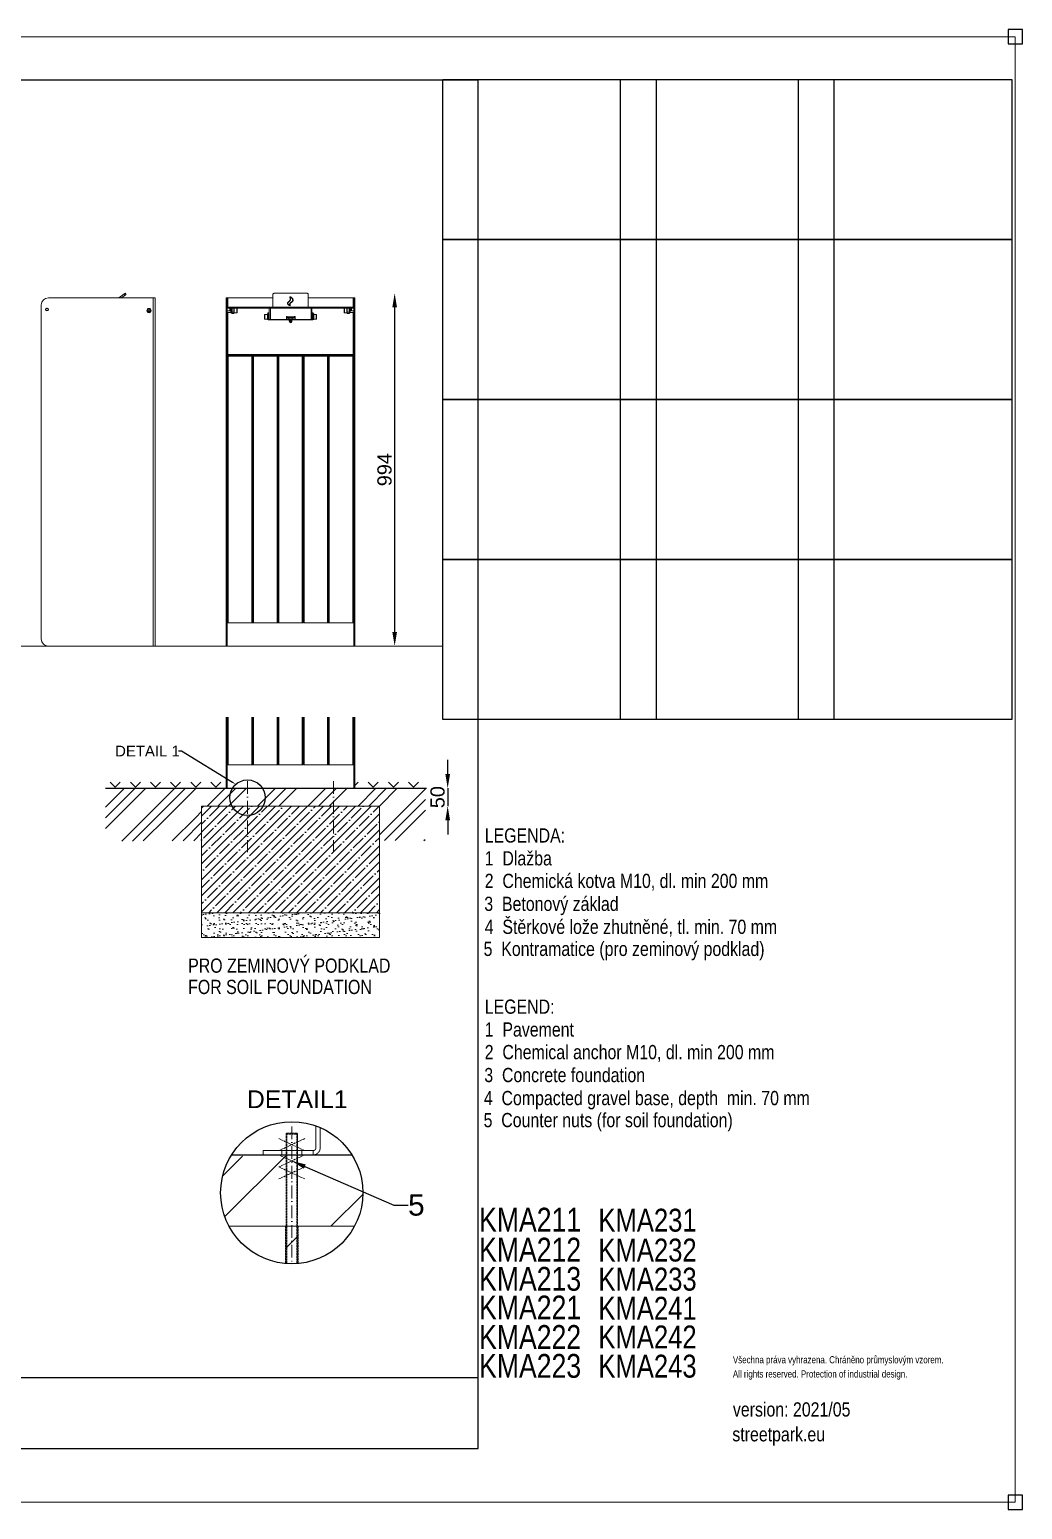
# Model space of a CAD drawing. Header units: millimetres. Extents: x -1511 to 5721, y -19897 to 4144.
# Drawn here: x 2929 to 5721, y -20 to 4144 of the extents above; entities that cross this region are included whole.
import ezdxf
from ezdxf import colors
from ezdxf.entities.mleader import LeaderData, LeaderLine
from ezdxf.math import Vec2, Vec3

# ---------------------------------------------------------------- set-up
doc = ezdxf.new("R2010")
doc.units = ezdxf.units.MM
for name, pattern in [('ACAD_ISO02W100', [15, 12, -3]), ('ACAD_ISO10W100', [18.5, 12, -3, 0.5, -3]), ('HIDDEN', [1.905, 1.27, -0.635]), ('INCONTINUOUS', [200000.001, 200000, -0.001])]:
    doc.linetypes.add(name, pattern=pattern)
for name, color, linetype in [('KOTY', 3, 'INCONTINUOUS'), ('OBRYSOVA', 7, 'Continuous'), ('OSY', 1, 'ACAD_ISO10W100'), ('POSTAVY ATD', 8, 'Continuous'), ('SRAFY', 30, 'Continuous')]:
    doc.layers.add(name, color=color, linetype=linetype)
doc.layers.add('Nekreslit', color=6, linetype='Continuous', plot=False)
doc.styles.add('SEACAD_Arial', font='arial.ttf', dxfattribs={"width": 0.8})
doc.styles.get("Standard").update_dxf_attribs({"font": 'arial.ttf'})
doc.dimstyles.new('PROFI_CSN', dxfattribs={"dimscale": 0, "dimtxt": 3.5, "dimasz": 3, "dimexe": 1, "dimexo": 0, "dimgap": 1.5, "dimtad": 1, "dimlfac": -1, "dimdsep": 46, "dimtxsty": 'Standard', "dimcen": 0, "dimdle": 1, "dimclrd": 256, "dimclre": 256, "dimclrt": 256, "dimadec": 0, "dimazin": 0, "dimtfac": 0.6, "dimtmove": 0, "dimatfit": 1, "dimfxl": 1, "dimtolj": 1, "dimarcsym": 0})
picture_1 = doc.add_image_def('image1.jpg', size_in_pixel=(800, 600))
picture_2 = doc.add_image_def('image2.jpg', size_in_pixel=(800, 600))
picture_3 = doc.add_image_def('image3.jpg', size_in_pixel=(800, 600))
picture_4 = doc.add_image_def('image4.jpg', size_in_pixel=(800, 600))
picture_5 = doc.add_image_def('image5.jpg', size_in_pixel=(800, 600))
picture_6 = doc.add_image_def('image6.jpg', size_in_pixel=(800, 600))
picture_7 = doc.add_image_def('image7.jpg', size_in_pixel=(800, 600))
picture_8 = doc.add_image_def('image8.jpg', size_in_pixel=(800, 600))
picture_9 = doc.add_image_def('image9.jpg', size_in_pixel=(800, 600))
picture_10 = doc.add_image_def('image10.jpg', size_in_pixel=(800, 600))
picture_11 = doc.add_image_def('image11.jpg', size_in_pixel=(800, 600))
picture_12 = doc.add_image_def('image12.jpg', size_in_pixel=(800, 600))

# ---------------------------------------------------------------- blocks, each defined once
blk = doc.blocks.new('*D31')
at = {"layer": 'DEFPOINTS', "color": 0, "transparency": 16777216}
for p in [(3707, 3401.9), (3843.5, 2409), (3955.3, 2409)]:
    blk.add_point(p, dxfattribs=at)
at = {"layer": 'KOTY', "color": 7, "lineweight": -2, "transparency": 16777216}
blk.add_line((3955.3, 3361.9), (3955.3, 2449), dxfattribs=at)
at = {"layer": 'KOTY', "color": 7, "transparency": 16777216}
for points in [[(3948.7, 3361.9), (3962, 3361.9), (3955.3, 3401.9)], [(3948.7, 2449), (3962, 2449), (3955.3, 2409)]]:
    blk.add_solid(points, dxfattribs=at)
at = {"layer": 'KOTY', "color": 7, "lineweight": 15, "transparency": 16777216, "insert": (3926.9, 2905.4), "char_height": 40, "attachment_point": 5, "rotation": 90}
blk.add_mtext('\\A1;994', dxfattribs=at)
blk = doc.blocks.new('*D40')
at = {"layer": 'DEFPOINTS', "color": 0, "transparency": 16777216}
for p in [(3843.5, 2009), (3933.5, 1958.9), (4104.4, 1958.9)]:
    blk.add_point(p, dxfattribs=at)
at = {"layer": 'POSTAVY ATD', "color": 7, "lineweight": -2, "transparency": 16777216}
for p, q in [((4104.4, 2049), (4104.4, 2089)), ((4104.4, 2009), (4104.4, 1958.9)), ((4104.4, 1918.9), (4104.4, 1878.9))]:
    blk.add_line(p, q, dxfattribs=at)
at = {"layer": 'POSTAVY ATD', "color": 7, "transparency": 16777216}
for points in [[(4097.8, 2049), (4111.1, 2049), (4104.4, 2009)], [(4097.8, 1918.9), (4111.1, 1918.9), (4104.4, 1958.9)]]:
    blk.add_solid(points, dxfattribs=at)
at = {"layer": 'POSTAVY ATD', "color": 7, "lineweight": 15, "transparency": 16777216, "insert": (4076, 1984), "char_height": 40, "attachment_point": 5, "rotation": 90}
blk.add_mtext('\\A1;50', dxfattribs=at)

msp = doc.modelspace()

# ---------------------------------------------------------------- hatches: boundary and pattern name
at = {"transparency": 33554610}
h = msp.add_hatch(dxfattribs=at)
h.set_pattern_fill('ANSI35', color=9, scale=5)
h.paths.add_polyline_path([(3912.5, 1958.9), (3412.5, 1958.9), (3412.5, 1658.9), (3912.5, 1658.9)])
h = msp.add_hatch(dxfattribs=at)
h.set_pattern_fill('ANSI35', color=9, scale=20)
h.set_pattern_definition([(45, (-10500.59, -7058.57), (-89.8026, 89.8026), []), (45, (-10410.79, -7058.57), (-89.8026, 89.8026), [158.75, -31.75, 0, -31.75])])
h.paths.add_polyline_path([(3648, 671.7, 0.045091), (3684, 671.7), (3684, 777.1), (3648, 777.1)])
at = {"layer": 'POSTAVY ATD'}
h = msp.add_hatch(dxfattribs=at)
h.set_pattern_fill('GOST_GROUND', color=256, scale=10)
h.set_pattern_definition([(45, (-4523.66, -3305.65), (141.4214, -9e-15), [200]), (45, (-4493.66, -3305.65), (141.4214, -9e-15), [200]), (45, (-4463.66, -3305.65), (141.4214, -9e-15), [200])])
h.paths.add_polyline_path([(3412.5, 1861.3), (3141.8, 1860.3), (3141.8, 2008), (4042.1, 2009), (4040.9, 1861.6), (3912.5, 1861.6), (3912.5, 1959), (3412.5, 1959)])
h = msp.add_hatch(dxfattribs=at)
h.set_pattern_fill('TERACO', color=256, scale=20)
h.set_pattern_definition([(45, (-4523.66, -3305.654), (-28.28427, 28.28427), [20, -20]), (135, (-4467.093, -3305.654), (-28.28427, -28.28427), [20, -20])])
h.paths.add_polyline_path([(3141.9, 2009), (3141.9, 2032), (3481.5, 2032), (3481.5, 2009)])
h = msp.add_hatch(dxfattribs=at)
h.set_pattern_fill('TERACO', color=256, scale=20)
h.set_pattern_definition([(45, (-3571.898, -3305.654), (-28.28427, 28.28427), [20, -20]), (135, (-3515.33, -3305.654), (-28.28427, -28.28427), [20, -20])])
h.paths.add_polyline_path([(3843.6, 2009), (3843.6, 2032), (4044.3, 2032), (4044.3, 2009)])
h = msp.add_hatch(dxfattribs=at)
h.set_pattern_fill('GOST_GROUND', color=256, scale=40)
h.set_pattern_definition([(45, (-28595.24, -20281.18), (565.6854, -4e-14), [800]), (45, (-28475.24, -20281.18), (565.6854, -4e-14), [800]), (45, (-28355.24, -20281.18), (565.6854, -4e-14), [800])])
edge = h.paths.add_edge_path()
edge.add_arc((3666, 870.9), 200, 149.0139, 207.8627)
edge.add_line((3489.2, 777.5), (3842.8, 777.5))
edge.add_arc((3666, 870.9), 200, 332.1373, 391.0714)
edge.add_line((3837.3, 974.1), (3494.5, 973.9))
at = {"layer": 'SRAFY', "lineweight": 15}
h = msp.add_hatch(dxfattribs=at)
h.set_pattern_fill('AR-SAND', color=9, scale=0.5, style=0)
h.set_pattern_definition([(37.5, (347.786, 0), (-0.80002, 24.47066), [0, -19.304, 0, -21.59, 0, -20.6375]), (7.5, (347.786, 0), (22.47616, 35.84126), [0, -10.414, 0, -17.399, 0, -6.6675]), (327.5, (332.165, 0), (39.54962, 0.07186), [0, -6.35, 0, -22.86, 0, -29.845]), (317.5, (332.165, 0), (38.17782, 11.14647), [0, -3.175, 0, -14.986, 0, -17.145])])
h.paths.add_polyline_path([(3912.5, 1588.9), (3912.5, 1658.9), (3412.5, 1658.9), (3412.5, 1588.9)])

# ---------------------------------------------------------------- linework, layer by layer
at = {"color": 7, "linetype": 'Continuous', "lineweight": 15}
for p, q in [((2981.5, 3389), (3276.5, 3389)), ((3193.9, 3399), (3179.6, 3389)), ((3186.6, 3389), (3196.2, 3395.7)), ((3193.9, 3399), (3196.2, 3395.7)), ((3200.3, 3398.6), (3198, 3401.9)), ((3276.5, 2409), (3276.5, 3389)), ((3276.5, 3389), (3281.5, 3389)), ((3281.5, 3389), (3281.5, 2409)), ((3481.5, 3369), (3481.5, 3389)), ((3481.5, 3389), (3484.5, 3389)), ((3484.5, 3369), (3484.5, 3389)), ((3484.5, 3389), (3486.5, 3389)), ((3486.5, 3389), (3613, 3389)), ((3613, 3363), (3613, 3399)), ((3618, 3401.9), (3707, 3401.9)), ((3653.5, 3372.9), (3653.6, 3373.6)), ((3653.6, 3373.5), (3653.5, 3372.9)), ((3653.8, 3372.2), (3653.5, 3372.9)), ((3653.6, 3373.6), (3653.8, 3374.3)), ((3653.8, 3374.2), (3653.6, 3373.5)), ((3653.6, 3373.5), (3653.6, 3373.6)), ((3653.8, 3374.3), (3654.2, 3375)), ((3654.2, 3374.9), (3653.8, 3374.2)), ((3653.8, 3374.2), (3653.8, 3374.3)), ((3654.2, 3375), (3654.8, 3375.7)), ((3654.8, 3375.6), (3654.2, 3374.9)), ((3654.2, 3374.9), (3654.2, 3375)), ((3654.5, 3373.5), (3654.8, 3374.1)), ((3654.5, 3372.9), (3654.5, 3373.5)), ((3654.5, 3372.9), (3654.7, 3372.3)), ((3654.7, 3372.3), (3654.5, 3372.9)), ((3654.5, 3372.9), (3654.5, 3372.9)), ((3654.8, 3375.7), (3655.5, 3376.4)), ((3655.5, 3376.3), (3654.8, 3375.6)), ((3654.8, 3375.6), (3654.8, 3375.7)), ((3654.8, 3374.1), (3655.1, 3374.7)), ((3655.1, 3374.7), (3655.7, 3375.4)), ((3655.5, 3376.4), (3656.3, 3377.1)), ((3656.3, 3377), (3655.5, 3376.3)), ((3655.5, 3376.3), (3655.5, 3376.4)), ((3655.7, 3375.4), (3656.4, 3376.1)), ((3656.3, 3377.1), (3657.2, 3377.8)), ((3657.2, 3377.7), (3656.3, 3377)), ((3656.3, 3377), (3656.3, 3377.1)), ((3656.4, 3376.1), (3657.2, 3376.8)), ((3657.2, 3377.8), (3658.1, 3378.6)), ((3658.1, 3378.5), (3657.2, 3377.7)), ((3657.2, 3377.7), (3657.2, 3377.8)), ((3657.2, 3376.8), (3658, 3377.5)), ((3658, 3377.5), (3658.9, 3378.3)), ((3658.1, 3378.6), (3658.9, 3379.4)), ((3658.9, 3379.3), (3658.1, 3378.5)), ((3658.1, 3378.5), (3658.1, 3378.6)), ((3658.9, 3379.4), (3659.7, 3380.3)), ((3659.7, 3380.2), (3658.9, 3379.3)), ((3658.9, 3379.3), (3658.9, 3379.4)), ((3658.9, 3378.3), (3659.8, 3379.1)), ((3659.7, 3380.3), (3660.4, 3381.2)), ((3660.4, 3381.1), (3659.7, 3380.2)), ((3659.7, 3380.2), (3659.7, 3380.3)), ((3659.8, 3379.1), (3660.6, 3380)), ((3660.5, 3372.6), (3660.2, 3371.7)), ((3660.2, 3371.7), (3660.5, 3372.5)), ((3660.4, 3381.2), (3661, 3382.1)), ((3661, 3382), (3660.4, 3381.1)), ((3660.4, 3381.1), (3660.4, 3381.2)), ((3661, 3373.5), (3660.5, 3372.6)), ((3660.5, 3372.5), (3661, 3373.4)), ((3660.5, 3372.6), (3660.5, 3372.5)), ((3660.6, 3380), (3661.3, 3380.9)), ((3660.7, 3391.1), (3660.8, 3391.6)), ((3660.8, 3391.5), (3660.7, 3391)), ((3660.7, 3390.4), (3660.7, 3391.1)), ((3660.9, 3389.6), (3660.7, 3390.4)), ((3660.8, 3391.6), (3661, 3391.8)), ((3661, 3391.7), (3660.8, 3391.5)), ((3660.8, 3391.5), (3660.8, 3391.6)), ((3661.1, 3388.6), (3660.9, 3389.6)), ((3661, 3391.8), (3661.5, 3391.8)), ((3661, 3391.7), (3661, 3391.8)), ((3661.5, 3391.7), (3661, 3391.7)), ((3661, 3382.1), (3661.4, 3383.1)), ((3661.4, 3383), (3661, 3382)), ((3661, 3382.1), (3661, 3382)), ((3661.7, 3374.3), (3661, 3373.5)), ((3661, 3373.4), (3661.7, 3374.2)), ((3661, 3373.5), (3661, 3373.4)), ((3661.3, 3387.6), (3661.1, 3388.6)), ((3661.5, 3386.5), (3661.3, 3387.6)), ((3661.3, 3380.9), (3661.9, 3382)), ((3661.4, 3383.1), (3661.6, 3384.2)), ((3661.6, 3384.1), (3661.4, 3383)), ((3661.4, 3383), (3661.4, 3383.1)), ((3661.5, 3391.8), (3662.2, 3391.6)), ((3661.5, 3391.7), (3661.5, 3391.8)), ((3662.2, 3391.5), (3661.5, 3391.7)), ((3661.6, 3385.3), (3661.5, 3386.5)), ((3662, 3373.3), (3661.5, 3372.5)), ((3661.6, 3384.2), (3661.6, 3385.3)), ((3661.6, 3385.2), (3661.6, 3385.3)), ((3661.6, 3385.2), (3661.6, 3384.1)), ((3661.6, 3384.1), (3661.6, 3384.2)), ((3661.7, 3390.5), (3661.7, 3391.1)), ((3661.7, 3391.1), (3661.7, 3391.1)), ((3661.7, 3391.1), (3662.4, 3390.7)), ((3661.7, 3391.1), (3661.7, 3391)), ((3661.7, 3391), (3661.7, 3390.4)), ((3661.9, 3389.7), (3661.7, 3390.5)), ((3661.7, 3390.5), (3661.7, 3390.4)), ((3661.7, 3390.4), (3661.9, 3389.6)), ((3662.5, 3375.1), (3661.7, 3374.3)), ((3661.7, 3374.2), (3662.5, 3375)), ((3661.7, 3374.3), (3661.7, 3374.2)), ((3662.1, 3388.7), (3661.9, 3389.7)), ((3661.9, 3389.7), (3661.9, 3389.6)), ((3661.9, 3389.6), (3662.1, 3388.6)), ((3661.9, 3382), (3662.4, 3383)), ((3662.6, 3374), (3662, 3373.3)), ((3662.3, 3387.6), (3662.1, 3388.7)), ((3662.1, 3388.7), (3662.1, 3388.6)), ((3662.1, 3388.6), (3662.3, 3387.6)), ((3662.2, 3391.6), (3663.1, 3391.1)), ((3662.2, 3391.5), (3662.2, 3391.6)), ((3663.1, 3391), (3662.2, 3391.5)), ((3662.3, 3387.6), (3662.5, 3386.4)), ((3662.5, 3386.5), (3662.3, 3387.6)), ((3662.3, 3387.6), (3662.3, 3387.6)), ((3662.4, 3390.7), (3663.2, 3390.1)), ((3662.4, 3383), (3662.6, 3384.2)), ((3662.6, 3385.3), (3662.5, 3386.5)), ((3662.5, 3386.5), (3662.5, 3386.4)), ((3662.5, 3386.4), (3662.6, 3385.3)), ((3663.4, 3375.8), (3662.5, 3375.1)), ((3662.5, 3375), (3663.4, 3375.7)), ((3662.5, 3375.1), (3662.5, 3375)), ((3662.6, 3384.2), (3662.6, 3385.3)), ((3663.3, 3374.8), (3662.6, 3374)), ((3663.1, 3391.1), (3664, 3390.5)), ((3663.1, 3391), (3663.1, 3391.1)), ((3664, 3390.4), (3663.1, 3391)), ((3663.2, 3390.1), (3664.2, 3389.4)), ((3664.2, 3375.5), (3663.3, 3374.8)), ((3663.4, 3375.7), (3664.3, 3376.5)), ((3664.3, 3376.5), (3663.4, 3375.8)), ((3663.4, 3375.8), (3663.4, 3375.7)), ((3664, 3390.5), (3665, 3389.7)), ((3664, 3390.4), (3664, 3390.5)), ((3665, 3389.7), (3664, 3390.4)), ((3664.2, 3389.4), (3665.2, 3388.6)), ((3665.1, 3376.2), (3664.2, 3375.5)), ((3665.2, 3377.3), (3664.3, 3376.5)), ((3664.3, 3376.5), (3665.2, 3377.2)), ((3664.3, 3376.5), (3664.3, 3376.5)), ((3665, 3389.7), (3666, 3388.9)), ((3666, 3388.8), (3665, 3389.7)), ((3665, 3389.7), (3665, 3389.7)), ((3666, 3376.9), (3665.1, 3376.2)), ((3665.2, 3388.6), (3666.1, 3387.6)), ((3666.1, 3378), (3665.2, 3377.3)), ((3665.2, 3377.2), (3666.1, 3377.9)), ((3665.2, 3377.3), (3665.2, 3377.2)), ((3666, 3388.9), (3667, 3387.9)), ((3666, 3388.8), (3666, 3388.9)), ((3667, 3387.8), (3666, 3388.8)), ((3666.9, 3377.6), (3666, 3376.9)), ((3666.1, 3387.6), (3667, 3386.6)), ((3666.9, 3378.7), (3666.1, 3378)), ((3666.1, 3377.9), (3666.9, 3378.6)), ((3666.1, 3378), (3666.1, 3377.9)), ((3667.6, 3379.4), (3666.9, 3378.7)), ((3666.9, 3378.6), (3667.6, 3379.3)), ((3666.9, 3378.7), (3666.9, 3378.6)), ((3667.7, 3378.4), (3666.9, 3377.6)), ((3667, 3387.9), (3667.9, 3386.8)), ((3667, 3387.8), (3667, 3387.9)), ((3667.9, 3386.8), (3667, 3387.8)), ((3667, 3386.6), (3667.8, 3385.6)), ((3668.2, 3380.2), (3667.6, 3379.4)), ((3667.6, 3379.3), (3668.2, 3380.1)), ((3667.6, 3379.4), (3667.6, 3379.3)), ((3668.5, 3379.2), (3667.7, 3378.4)), ((3667.8, 3385.6), (3668.4, 3384.5)), ((3667.9, 3386.8), (3668.7, 3385.8)), ((3668.7, 3385.7), (3667.9, 3386.8)), ((3667.9, 3386.8), (3667.9, 3386.8)), ((3668.2, 3380.1), (3668.7, 3380.9)), ((3668.7, 3380.9), (3668.2, 3380.2)), ((3668.2, 3380.2), (3668.2, 3380.1)), ((3668.4, 3384.5), (3668.8, 3383.5)), ((3669.2, 3380), (3668.5, 3379.2)), ((3668.7, 3385.8), (3669.4, 3384.7)), ((3668.7, 3385.7), (3668.7, 3385.8)), ((3669.4, 3384.6), (3668.7, 3385.7)), ((3668.7, 3380.9), (3668.9, 3381.7)), ((3668.9, 3381.7), (3668.7, 3380.9)), ((3668.7, 3380.9), (3668.7, 3380.9)), ((3668.8, 3383.5), (3669, 3382.6)), ((3669, 3382.6), (3668.9, 3381.7)), ((3668.9, 3381.7), (3669, 3382.5)), ((3668.9, 3381.7), (3668.9, 3381.7)), ((3669, 3382.6), (3669, 3382.5)), ((3669.6, 3380.8), (3669.2, 3380)), ((3669.4, 3384.7), (3669.8, 3383.6)), ((3669.4, 3384.6), (3669.4, 3384.7)), ((3669.8, 3383.6), (3669.4, 3384.6)), ((3669.9, 3381.7), (3669.6, 3380.8)), ((3669.8, 3383.6), (3670, 3382.6)), ((3670, 3382.6), (3669.8, 3383.6)), ((3669.8, 3383.6), (3669.8, 3383.6)), ((3670, 3382.6), (3669.9, 3381.7)), ((3712, 3399), (3712, 3363)), ((3712, 3389), (3838.5, 3389)), ((3838.5, 3389), (3840.5, 3389)), ((3840.5, 3389), (3843.5, 3389)), ((3840.5, 3389), (3840.5, 3369)), ((3843.5, 3389), (3843.5, 3369)), ((2961.5, 3369), (2961.5, 2429)), ((2976.6, 3360), (2978.4, 3360)), ((3264.5, 3355.3), (3262.5, 3354.1)), ((3262.5, 3354.1), (3262.5, 3351.8)), ((3262.5, 3351.8), (3264.5, 3350.7)), ((3266.5, 3354.1), (3264.5, 3355.3)), ((3264.5, 3350.7), (3266.5, 3351.8)), ((3266.5, 3351.8), (3266.5, 3354.1)), ((3481.5, 2429), (3481.5, 3369)), ((3481.5, 3369), (3484.5, 3369)), ((3484.5, 2429), (3484.5, 3369)), ((3488.5, 3360), (3484.5, 3360)), ((3484.5, 3352), (3491.5, 3352)), ((3484.5, 3347.5), (3495, 3347.5)), ((3488.5, 3360), (3488.5, 3363)), ((3490.5, 3363), (3488.5, 3363)), ((3488.5, 3360), (3490.5, 3360)), ((3490.5, 3360), (3490.5, 3363)), ((3834.5, 3363), (3490.5, 3363)), ((3490.5, 3360), (3834.5, 3360)), ((3492.5, 3359), (3491.5, 3360)), ((3491.5, 3352), (3491.5, 3360)), ((3491.5, 3352), (3492.5, 3353)), ((3492.5, 3353), (3492.5, 3359)), ((3495, 3358.5), (3492.5, 3358.5)), ((3496, 3357.5), (3495, 3358.5)), ((3495, 3347.5), (3495, 3358.5)), ((3495, 3347.5), (3496, 3348.5)), ((3496, 3360), (3496, 3353)), ((3496, 3353), (3496, 3346)), ((3496, 3346), (3497, 3346)), ((3497, 3360), (3497, 3353)), ((3497, 3353), (3497, 3346)), ((3497, 3346), (3498, 3346)), ((3498, 3360), (3498, 3348.7)), ((3503, 3348.7), (3498, 3348.7)), ((3498, 3348.7), (3498, 3345)), ((3498, 3345), (3503, 3345)), ((3503, 3360), (3503, 3348.7)), ((3503, 3348.7), (3503, 3345)), ((3503, 3346), (3504, 3346)), ((3504, 3346), (3504, 3360)), ((3511.2, 3359.5), (3504, 3359.5)), ((3504, 3346.5), (3511.2, 3346.5)), ((3589.4, 3341.2), (3589.4, 3329.8)), ((3597.4, 3342), (3590.2, 3342)), ((3599, 3343.5), (3597.4, 3343.5)), ((3597.4, 3343.5), (3597.4, 3327.5)), ((3600, 3347), (3599, 3347)), ((3599, 3337), (3599, 3347)), ((3599, 3337), (3600, 3337)), ((3599, 3337), (3599, 3329)), ((3600, 3337), (3600, 3347)), ((3602.5, 3339.5), (3600, 3339.5)), ((3600, 3329), (3600, 3337)), ((3600, 3331.5), (3602.5, 3331.5)), ((3600.1, 3339.5), (3600.1, 3347)), ((3600.1, 3347), (3602.5, 3347)), ((3600.1, 3329), (3600.1, 3331.5)), ((3602.5, 3360), (3602.5, 3328)), ((3605.8, 3360), (3605.8, 3328)), ((3651.1, 3328), (3651.1, 3336)), ((3651.1, 3336), (3653.1, 3336)), ((3653.1, 3336), (3653.1, 3335.2)), ((3653.1, 3335.2), (3673.1, 3335.2)), ((3653.1, 3334), (3653.1, 3335.2)), ((3653.1, 3334), (3653.1, 3332)), ((3657.1, 3334), (3653.1, 3334)), ((3657.1, 3332), (3653.1, 3332)), ((3654.2, 3371.5), (3653.8, 3372.2)), ((3654.9, 3370.8), (3654.2, 3371.5)), ((3654.7, 3372.3), (3655.1, 3371.6)), ((3655.1, 3371.7), (3654.7, 3372.3)), ((3654.7, 3372.3), (3654.7, 3372.3)), ((3655.7, 3370), (3654.9, 3370.8)), ((3655.7, 3371), (3655.1, 3371.7)), ((3655.1, 3371.7), (3655.1, 3371.6)), ((3655.1, 3371.6), (3655.7, 3371)), ((3655.7, 3371), (3656.5, 3370.3)), ((3656.5, 3370.4), (3655.7, 3371)), ((3655.7, 3371), (3655.7, 3371)), ((3656.6, 3369.3), (3655.7, 3370)), ((3657.4, 3369.6), (3656.5, 3370.4)), ((3656.5, 3370.4), (3656.5, 3370.3)), ((3656.5, 3370.3), (3657.4, 3369.6)), ((3657.7, 3368.6), (3656.6, 3369.3)), ((3657.1, 3332), (3657.1, 3334)), ((3669.1, 3334), (3657.1, 3334)), ((3669.1, 3332), (3657.1, 3332)), ((3657.4, 3369.6), (3658.4, 3368.8)), ((3658.4, 3368.9), (3657.4, 3369.6)), ((3657.4, 3369.6), (3657.4, 3369.6)), ((3657.5, 3332), (3657.5, 3328)), ((3658.8, 3367.8), (3657.7, 3368.6)), ((3659.6, 3368.2), (3658.4, 3368.9)), ((3658.4, 3368.9), (3658.4, 3368.8)), ((3658.4, 3368.8), (3659.6, 3368.1)), ((3660, 3367.1), (3658.8, 3367.8)), ((3660, 3367.9), (3659.6, 3368.2)), ((3659.6, 3368.2), (3659.6, 3368.1)), ((3659.6, 3368.1), (3660, 3367.8)), ((3659.9, 3369.9), (3660, 3370.8)), ((3660, 3370.8), (3659.9, 3369.9)), ((3659.9, 3369.9), (3659.9, 3369)), ((3659.9, 3369), (3660, 3368.1)), ((3660, 3370.8), (3660.2, 3371.7)), ((3660.2, 3371.7), (3660, 3370.8)), ((3660, 3370.8), (3660, 3370.8)), ((3660, 3368.1), (3660, 3367.9)), ((3660, 3367.9), (3660, 3367.8)), ((3661.2, 3366.3), (3660, 3367.1)), ((3660.2, 3371.7), (3660.2, 3371.7)), ((3661, 3370.8), (3660.9, 3369.9)), ((3660.9, 3369.9), (3660.9, 3369)), ((3660.9, 3369.8), (3660.9, 3369.9)), ((3660.9, 3369), (3660.9, 3369.8)), ((3660.9, 3369), (3661, 3368.1)), ((3661, 3368.1), (3660.9, 3369)), ((3660.9, 3369), (3660.9, 3369)), ((3661.2, 3371.6), (3661, 3370.8)), ((3661, 3368.1), (3661.1, 3367.2)), ((3661.1, 3367.2), (3661, 3368.1)), ((3661, 3368.1), (3661, 3368.1)), ((3661.1, 3367.2), (3661.2, 3366.3)), ((3661.2, 3366.3), (3661.1, 3367.2)), ((3661.1, 3367.2), (3661.1, 3367.2)), ((3661.5, 3372.5), (3661.2, 3371.6)), ((3667.5, 3328), (3667.5, 3332)), ((3669.1, 3334), (3669.1, 3332)), ((3673.1, 3334), (3669.1, 3334)), ((3673.1, 3332), (3669.1, 3332)), ((3673.1, 3336), (3675.1, 3336)), ((3673.1, 3335.2), (3673.1, 3336)), ((3673.1, 3335.2), (3673.1, 3334)), ((3673.1, 3332), (3673.1, 3334)), ((3675.1, 3336), (3675.1, 3328)), ((3720.4, 3360), (3720.4, 3328)), ((3720.4, 3358.5), (3720.5, 3358.5)), ((3720.5, 3341.3), (3720.4, 3341.3)), ((3720.5, 3338), (3720.4, 3338)), ((3720.5, 3328), (3720.5, 3360)), ((3722.5, 3360), (3722.5, 3328)), ((3722.5, 3347), (3724.9, 3347)), ((3725, 3339.5), (3722.5, 3339.5)), ((3722.5, 3331.5), (3725, 3331.5)), ((3724.9, 3347), (3724.9, 3339.5)), ((3724.9, 3331.5), (3724.9, 3329)), ((3726, 3347), (3725, 3347)), ((3725, 3347), (3725, 3337)), ((3725, 3337), (3725, 3329)), ((3725, 3337), (3726, 3337)), ((3726, 3347), (3726, 3337)), ((3727.6, 3343.5), (3726, 3343.5)), ((3726, 3329), (3726, 3337)), ((3727.6, 3327.5), (3727.6, 3343.5)), ((3734.8, 3342), (3727.6, 3342)), ((3735.6, 3329.8), (3735.6, 3341.2)), ((3813, 3358.7), (3813, 3347.3)), ((3821, 3359.5), (3813.8, 3359.5)), ((3813.8, 3346.5), (3821, 3346.5)), ((3821, 3360), (3821, 3353)), ((3821, 3353), (3821, 3346)), ((3821, 3346), (3822, 3346)), ((3822, 3360), (3822, 3348.7)), ((3827, 3348.7), (3822, 3348.7)), ((3822, 3348.7), (3822, 3345)), ((3822, 3345), (3827, 3345)), ((3827, 3360), (3827, 3348.7)), ((3827, 3348.7), (3827, 3345)), ((3827, 3346), (3828, 3346)), ((3828, 3346), (3828, 3360)), ((3828, 3346), (3829, 3346)), ((3829, 3346), (3829, 3360)), ((3830, 3358.5), (3829, 3357.5)), ((3829, 3348.5), (3830, 3347.5)), ((3832.5, 3358.5), (3830, 3358.5)), ((3830, 3358.5), (3830, 3347.5)), ((3830, 3347.5), (3840.5, 3347.5)), ((3833.5, 3360), (3832.5, 3359)), ((3832.5, 3359), (3832.5, 3353)), ((3832.5, 3353), (3833.5, 3352)), ((3833.5, 3360), (3833.5, 3352)), ((3833.5, 3352), (3840.5, 3352)), ((3834.5, 3360), (3834.5, 3363)), ((3836.5, 3363), (3834.5, 3363)), ((3834.5, 3360), (3836.5, 3360)), ((3836.5, 3360), (3836.5, 3363)), ((3840.5, 3360), (3836.5, 3360)), ((3840.5, 3369), (3843.5, 3369)), ((3840.5, 3369), (3840.5, 2429)), ((3843.5, 3369), (3843.5, 2429)), ((3590.2, 3329), (3597.4, 3329)), ((3597.4, 3327.5), (3599, 3327.5)), ((3599, 3329), (3599, 3327.5)), ((3600.1, 3328.6), (3600.1, 3329)), ((3640.5, 3328), (3601, 3328)), ((3601, 3327), (3640.5, 3327)), ((3640.5, 3327), (3640.5, 3328)), ((3642.5, 3328), (3640.5, 3328)), ((3642.5, 3327), (3640.5, 3327)), ((3642.5, 3327), (3642.5, 3328)), ((3646.5, 3328), (3642.5, 3328)), ((3642.5, 3327), (3646.5, 3327)), ((3646.5, 3327), (3646.5, 3328)), ((3678.5, 3328), (3646.5, 3328)), ((3646.5, 3327), (3678.5, 3327)), ((3658, 3327), (3658, 3326.2)), ((3658, 3326.2), (3662.5, 3326.2)), ((3659.6, 3326.2), (3659, 3326)), ((3659, 3325.8), (3659, 3323.2)), ((3660.8, 3323), (3659, 3323.2)), ((3659, 3323.2), (3659, 3323)), ((3659, 3323), (3660.8, 3323)), ((3659.3, 3323), (3659.3, 3321.4)), ((3662.5, 3323.2), (3660.8, 3323)), ((3660.8, 3323), (3664.3, 3323)), ((3662.5, 3326.2), (3667, 3326.2)), ((3662.5, 3325.8), (3662.5, 3323.2)), ((3664.3, 3323), (3662.5, 3323.2)), ((3666, 3323.2), (3664.3, 3323)), ((3664.3, 3323), (3666, 3323)), ((3666, 3326), (3665.4, 3326.2)), ((3665.8, 3321.4), (3665.8, 3323)), ((3666, 3326), (3666, 3325.8)), ((3666, 3325.8), (3666, 3323.2)), ((3666, 3323), (3666, 3323.2)), ((3667, 3326.2), (3667, 3327)), ((3678.5, 3327), (3678.5, 3328)), ((3682.5, 3328), (3678.5, 3328)), ((3678.5, 3327), (3682.5, 3327)), ((3682.5, 3327), (3682.5, 3328)), ((3684.5, 3328), (3682.5, 3328)), ((3684.5, 3327), (3682.5, 3327)), ((3684.5, 3328), (3684.5, 3327)), ((3724, 3328), (3684.5, 3328)), ((3684.5, 3327), (3724, 3327)), ((3724.9, 3328.6), (3724.9, 3329)), ((3726, 3327.5), (3726, 3329)), ((3726, 3327.5), (3727.6, 3327.5)), ((3727.6, 3329), (3734.8, 3329)), ((3840.5, 3229.5), (3484.5, 3229.5)), ((3840.5, 3226.5), (3484.5, 3226.5)), ((3484.5, 3218.5), (3485.5, 3218.4)), ((3485.5, 3210.6), (3484.5, 3210.5)), ((3485.5, 2474.5), (3485.5, 3224.5)), ((3487.5, 3224.5), (3485.5, 3224.5)), ((3487.5, 2474.5), (3487.5, 3224.5)), ((3553.5, 3224.5), (3487.5, 3224.5)), ((3553.5, 3224.5), (3553.5, 2474.5)), ((3555.5, 3224.5), (3553.5, 3224.5)), ((3555.5, 3224.5), (3555.5, 2474.5)), ((3556.5, 2474.5), (3556.5, 3224.5)), ((3558.5, 3224.5), (3556.5, 3224.5)), ((3558.5, 2474.5), (3558.5, 3224.5)), ((3624.5, 3224.5), (3558.5, 3224.5)), ((3624.5, 3224.5), (3624.5, 2474.5)), ((3626.5, 3224.5), (3624.5, 3224.5)), ((3626.5, 3224.5), (3626.5, 2474.5)), ((3627.5, 2474.5), (3627.5, 3224.5)), ((3629.5, 3224.5), (3627.5, 3224.5)), ((3629.5, 2474.5), (3629.5, 3224.5)), ((3695.5, 3224.5), (3629.5, 3224.5)), ((3695.5, 3224.5), (3695.5, 2474.5)), ((3697.5, 3224.5), (3695.5, 3224.5)), ((3697.5, 3224.5), (3697.5, 2474.5)), ((3698.5, 2474.5), (3698.5, 3224.5)), ((3700.5, 3224.5), (3698.5, 3224.5)), ((3700.5, 2474.5), (3700.5, 3224.5)), ((3766.5, 3224.5), (3700.5, 3224.5)), ((3766.5, 3224.5), (3766.5, 2474.5)), ((3768.5, 3224.5), (3766.5, 3224.5)), ((3768.5, 3224.5), (3768.5, 2474.5)), ((3769.5, 2474.5), (3769.5, 3224.5)), ((3771.5, 3224.5), (3769.5, 3224.5)), ((3771.5, 2474.5), (3771.5, 3224.5)), ((3837.5, 3224.5), (3771.5, 3224.5)), ((3837.5, 3224.5), (3837.5, 2474.5)), ((3839.5, 3224.5), (3837.5, 3224.5)), ((3839.5, 3224.5), (3839.5, 2474.5)), ((3839.5, 3218.4), (3840.5, 3218.5)), ((3840.5, 3210.5), (3839.5, 3210.6)), ((3484.5, 3189.5), (3485.5, 3189.5)), ((3555.5, 3189.5), (3556.5, 3189.5)), ((3626.5, 3189.5), (3627.5, 3189.5)), ((3697.5, 3189.5), (3698.5, 3189.5)), ((3768.5, 3189.5), (3769.5, 3189.5)), ((3839.5, 3189.5), (3840.5, 3189.5)), ((3484.5, 2509), (3485.5, 2509)), ((3555.5, 2509), (3556.5, 2509)), ((3626.5, 2509), (3627.5, 2509)), ((3697.5, 2509), (3698.5, 2509)), ((3768.5, 2509), (3769.5, 2509)), ((3839.5, 2509), (3840.5, 2509)), ((3487.5, 2474.5), (3485.5, 2474.5)), ((3553.5, 2474.5), (3487.5, 2474.5)), ((3555.5, 2474.5), (3553.5, 2474.5)), ((3558.5, 2474.5), (3556.5, 2474.5)), ((3624.5, 2474.5), (3558.5, 2474.5)), ((3626.5, 2474.5), (3624.5, 2474.5)), ((3629.5, 2474.5), (3627.5, 2474.5)), ((3695.5, 2474.5), (3629.5, 2474.5)), ((3697.5, 2474.5), (3695.5, 2474.5)), ((3700.5, 2474.5), (3698.5, 2474.5)), ((3766.5, 2474.5), (3700.5, 2474.5)), ((3768.5, 2474.5), (3766.5, 2474.5)), ((3771.5, 2474.5), (3769.5, 2474.5)), ((3837.5, 2474.5), (3771.5, 2474.5)), ((3839.5, 2474.5), (3837.5, 2474.5)), ((3484.5, 2429), (3481.5, 2429)), ((3481.5, 2409), (3481.5, 2429)), ((3484.5, 2409), (3484.5, 2429)), ((3843.5, 2429), (3840.5, 2429)), ((3840.5, 2429), (3840.5, 2409)), ((3843.5, 2429), (3843.5, 2409)), ((2981.5, 2409), (2987.4, 2409)), ((3276.5, 2409), (2987.4, 2409)), ((3281.5, 2409), (3276.5, 2409)), ((3481.5, 2409), (3484.5, 2409)), ((3840.5, 2409), (3484.5, 2409)), ((3843.5, 2409), (3840.5, 2409)), ((3481.5, 2029), (3481.5, 2209)), ((3484.5, 2029), (3484.5, 2209)), ((3485.5, 2074.5), (3485.5, 2209)), ((3487.5, 2074.5), (3487.5, 2209)), ((3553.5, 2209), (3553.5, 2074.5)), ((3555.5, 2209), (3555.5, 2074.5)), ((3556.5, 2074.5), (3556.5, 2209)), ((3558.5, 2074.5), (3558.5, 2209)), ((3624.5, 2209), (3624.5, 2074.5)), ((3626.5, 2209), (3626.5, 2074.5)), ((3627.5, 2074.5), (3627.5, 2209)), ((3629.5, 2074.5), (3629.5, 2209)), ((3695.5, 2209), (3695.5, 2074.5)), ((3697.5, 2209), (3697.5, 2074.5)), ((3698.5, 2074.5), (3698.5, 2209)), ((3700.5, 2074.5), (3700.5, 2209)), ((3766.5, 2209), (3766.5, 2074.5)), ((3768.5, 2209), (3768.5, 2074.5)), ((3769.5, 2074.5), (3769.5, 2209)), ((3771.5, 2074.5), (3771.5, 2209)), ((3837.5, 2209), (3837.5, 2074.5)), ((3839.5, 2209), (3839.5, 2074.5)), ((3840.5, 2209), (3840.5, 2029)), ((3843.5, 2209), (3843.5, 2029)), ((3484.5, 2109), (3485.5, 2109)), ((3555.5, 2109), (3556.5, 2109)), ((3626.5, 2109), (3627.5, 2109)), ((3697.5, 2109), (3698.5, 2109)), ((3768.5, 2109), (3769.5, 2109)), ((3839.5, 2109), (3840.5, 2109)), ((3487.5, 2074.5), (3485.5, 2074.5)), ((3553.5, 2074.5), (3487.5, 2074.5)), ((3555.5, 2074.5), (3553.5, 2074.5)), ((3558.5, 2074.5), (3556.5, 2074.5)), ((3624.5, 2074.5), (3558.5, 2074.5)), ((3626.5, 2074.5), (3624.5, 2074.5)), ((3629.5, 2074.5), (3627.5, 2074.5)), ((3695.5, 2074.5), (3629.5, 2074.5)), ((3697.5, 2074.5), (3695.5, 2074.5)), ((3700.5, 2074.5), (3698.5, 2074.5)), ((3766.5, 2074.5), (3700.5, 2074.5)), ((3768.5, 2074.5), (3766.5, 2074.5)), ((3771.5, 2074.5), (3769.5, 2074.5)), ((3837.5, 2074.5), (3771.5, 2074.5)), ((3839.5, 2074.5), (3837.5, 2074.5)), ((3484.5, 2029), (3481.5, 2029)), ((3481.5, 2009), (3481.5, 2029)), ((3481.5, 2009), (3484.5, 2009)), ((3484.5, 2009), (3484.5, 2029)), ((3840.5, 2009), (3484.5, 2009)), ((3843.5, 2029), (3840.5, 2029)), ((3840.5, 2029), (3840.5, 2009)), ((3843.5, 2009), (3840.5, 2009)), ((3843.5, 2029), (3843.5, 2009)), ((3734, 1044.6), (3734, 1045.4)), ((3835.3, 977.4), (3496.7, 977.4))]:
    msp.add_line(p, q, dxfattribs=at)
at = {"color": 8, "linetype": 'Continuous', "lineweight": 15}
for p, q in [((3486.5, 3360), (3486.5, 3389)), ((3838.5, 3389), (3838.5, 3360)), ((3486.5, 3229.5), (3486.5, 3347.5)), ((3511.2, 3353), (3511.2, 3359.5)), ((3511.2, 3346.5), (3511.2, 3353)), ((3590.2, 3342), (3590.2, 3329)), ((3734.8, 3329), (3734.8, 3342)), ((3813.8, 3359.5), (3813.8, 3346.5)), ((3838.5, 3347.5), (3838.5, 3229.5)), ((3600.1, 3329), (3602.5, 3329)), ((3662.5, 3321.4), (3659.3, 3321.4)), ((3665.8, 3321.4), (3662.5, 3321.4)), ((3722.5, 3329), (3724.9, 3329)), ((3485.5, 3224.5), (3484.5, 3224.5)), ((3556.5, 3224.5), (3555.5, 3224.5)), ((3627.5, 3224.5), (3626.5, 3224.5)), ((3698.5, 3224.5), (3697.5, 3224.5)), ((3769.5, 3224.5), (3768.5, 3224.5)), ((3840.5, 3224.5), (3839.5, 3224.5))]:
    msp.add_line(p, q, dxfattribs=at)
at = {"color": 7, "linetype": 'HIDDEN', "lineweight": 0}
for p, q in [((3734, 997.4), (3734, 1059)), ((3746, 996.6), (3746, 1054.2)), ((3586, 977.4), (3586, 989.4)), ((3586, 989.4), (3726, 989.4)), ((3638, 989.4), (3638, 977.4)), ((3694, 977.4), (3694, 989.4)), ((3726, 989.4), (3726, 977.4))]:
    msp.add_line(p, q, dxfattribs=at)
at = {"linetype": 'ACAD_ISO02W100', "lineweight": 9, "ltscale": 0.5}
for p, q in [((3629.7, 1023.2), (3702.3, 989.4)), ((3629.7, 989.4), (3702.3, 1023.2)), ((3652, 1038.5), (3652, 671.4)), ((3680, 1038.5), (3680, 671.4)), ((3629.7, 977.4), (3702.3, 943.6)), ((3629.7, 943.6), (3702.3, 977.4)), ((3629.7, 943.6), (3702.3, 909.8)), ((3629.7, 909.8), (3702.3, 943.6)), ((3648, 777.1), (3648, 671.7)), ((3684, 777.1), (3684, 671.7))]:
    msp.add_line(p, q, dxfattribs=at)
at = {"linetype": 'ACAD_ISO02W100', "ltscale": 0.5}
msp.add_line((3650, 1036.5), (3682, 1036.5), dxfattribs=at)
at = {"color": 7, "linetype": 'Continuous', "lineweight": 15, "flags": 128}
for points in [[(3198, 3401.9), (3198, 3401.8), (3197.7, 3401.7), (3197.3, 3401.4), (3196.8, 3401), (3196.2, 3400.6), (3195.5, 3400.1), (3194.7, 3399.6), (3193.9, 3399)], [(3196.2, 3395.7), (3197, 3396.3), (3197.8, 3396.8), (3198.5, 3397.3), (3199.1, 3397.8), (3199.6, 3398.1), (3200, 3398.4), (3200.3, 3398.6), (3200.3, 3398.6)], [(3613, 3399), (3613.1, 3399.6), (3613.4, 3400.1), (3613.9, 3400.6), (3614.5, 3401), (3615.3, 3401.4), (3616.1, 3401.7), (3617.1, 3401.8), (3618, 3401.9)], [(3707, 3401.9), (3708, 3401.8), (3709, 3401.7), (3709.8, 3401.4), (3710.6, 3401), (3711.2, 3400.6), (3711.7, 3400.1), (3712, 3399.6), (3712, 3399)]]:
    msp.add_lwpolyline(points, dxfattribs=at)
at = {"linetype": 'ACAD_ISO02W100', "lineweight": 9, "ltscale": 0.5}
msp.add_lwpolyline([(3650, 671.6), (3650, 1036.5), (3652, 1038.5), (3680, 1038.5), (3682, 1036.5), (3682, 671.6)], dxfattribs=at)
at = {"color": 7, "linetype": 'Continuous', "lineweight": 15}
for centre, radius in [((2977.5, 3356), 4.1), ((2977.5, 3356), 4), ((2977.5, 3356), 3), ((3264.5, 3353), 6), ((3264.5, 3353), 5.52), ((3264.5, 3353), 3.32)]:
    msp.add_circle(centre, radius, dxfattribs=at)
for centre, radius in [((3541.6, 1982.4), 50), ((3666, 870.9), 200)]:
    msp.add_circle(centre, radius)
for centre, radius, start, end in [((2981.5, 3369), 20, 90, 180), ((3511.2, 3358.7), 0.8, 0, 90), ((3511.2, 3347.3), 0.8, 270, 0), ((3590.2, 3341.2), 0.8, 90, 180), ((3734.8, 3341.2), 0.8, 0, 90), ((3813.8, 3358.7), 0.8, 90, 180), ((3813.8, 3347.3), 0.8, 180, 270), ((3590.2, 3329.8), 0.8, 180, 270), ((3601, 3329), 2, 180, 270), ((3601, 3329), 1, 180, 270), ((3662.5, 3321.4), 3.25, 180, 0), ((3724, 3329), 1, 270, 0), ((3724, 3329), 2, 270, 0), ((3734.8, 3329.8), 0.8, 270, 0), ((2981.5, 2429), 20, 180, 270)]:
    msp.add_arc(centre, radius, start, end, dxfattribs=at)
at = {"color": 7, "linetype": 'HIDDEN', "lineweight": 0}
msp.add_arc((3726, 997.4), 8, 269.9898, 354.286, dxfattribs=at)
at = {"color": 7, "linetype": 'Continuous', "lineweight": 15}
for centre, start_param, end_param in [((3601, 3329), 1.570796, 3.141593), ((3724, 3329), 3.141593, 4.712389)]:
    msp.add_ellipse(centre, major_axis=(0, 1), ratio=0.9, start_param=start_param, end_param=end_param, dxfattribs=at)
for points, knots in [([(3504, 3346.5), (3504, 3346.6), (3504, 3346.8), (3504, 3348.3), (3504, 3350.4), (3504, 3353), (3504, 3355.6), (3504, 3357.7), (3504, 3359.2), (3504, 3359.4), (3504, 3359.5)], [0, 0, 0, 0, 0.125, 0.25, 0.375, 0.5, 0.625, 0.75, 0.875, 1, 1, 1, 1]), ([(3512, 3347.3), (3512, 3347.4), (3512, 3347.5), (3512, 3348.2), (3512, 3348.9), (3512, 3349.8), (3512, 3351.2), (3512, 3352.3), (3512, 3358.7)], [0, 0, 0, 0, 0.239457, 0.368362, 0.500001, 0.631639, 0.760543, 1, 1, 1, 1]), ([(3821, 3359.5), (3821, 3359.4), (3821, 3359.2), (3821, 3357.7), (3821, 3355.6), (3821, 3353.8), (3821, 3353)], [0, 0, 0, 0, 0.250001, 0.500001, 0.750001, 1, 1, 1, 1]), ([(3821, 3353), (3821, 3352.1), (3821, 3350.4), (3821, 3348.3), (3821, 3346.8), (3821, 3346.6), (3821, 3346.5)], [0, 0, 0, 0, 0.25, 0.5, 0.749999, 1, 1, 1, 1]), ([(3662.5, 3325.8), (3662, 3325.9), (3660.8, 3326.1), (3659.6, 3325.9), (3659, 3325.8)], [0, 0, 0, 0, 0.49121, 1, 1, 1, 1]), ([(3659, 3325.8), (3659, 3325.9), (3659, 3326), (3659, 3326), (3659, 3326)], [0, 0, 0, 0, 0.983798, 1, 1, 1, 1]), ([(3666, 3325.8), (3665.5, 3325.9), (3664.3, 3326.1), (3663.1, 3325.9), (3662.5, 3325.8)], [0, 0, 0, 0, 0.491209, 1, 1, 1, 1]), ([(3734, 997.4), (3734, 997.4), (3734.1, 997.3), (3734, 996.6), (3734, 996.6)], [0, 0, 0, 0, 0.987059, 1, 1, 1, 1]), ([(3746, 997.4), (3746, 997.4), (3746, 997.3), (3746, 996.8), (3746, 996.6)], [0, 0, 0, 0, 0.684344, 1, 1, 1, 1])]:
    msp.add_open_spline(points, degree=3, knots=knots, dxfattribs=at)
at = {"color": 7, "linetype": 'HIDDEN', "lineweight": 0}
msp.add_open_spline([(3746, 996.6), (3746, 996.5), (3746, 995.8), (3745.7, 993.6), (3744.8, 990.1), (3742.7, 986), (3739.3, 982.2), (3734.9, 979.2), (3730.7, 977.9), (3727.9, 977.5), (3726.3, 977.4), (3726.1, 977.4), (3726, 977.4)], degree=3, knots=[0, 0, 0, 0, 0.028963, 0.115835, 0.233405, 0.354136, 0.495829, 0.639228, 0.783225, 0.872152, 0.938266, 1, 1, 1, 1], dxfattribs=at)
at = {"layer": 'Nekreslit'}
msp.add_line((150.6, 351.1), (4190.6, 351.1), dxfattribs=at)
at = {"layer": 'Nekreslit', "color": 4, "lineweight": 15}
msp.add_lwpolyline([(5700.6, 0), (0, 0), (0, 4123.6), (5700.6, 4123.6)], close=True, dxfattribs=at)
at = {"layer": 'Nekreslit'}
msp.add_lwpolyline([(150.6, 151.1), (4190.6, 151.1), (4190.6, 4001.1), (150.6, 4001.1)], close=True, dxfattribs=at)
at = {"layer": 'OBRYSOVA'}
for points in [[(5680.6, 4103.6), (5720.6, 4103.6), (5720.6, 4143.6), (5680.6, 4143.6)], [(5680.6, 4103.6), (5720.6, 4103.6), (5720.6, 4143.6), (5680.6, 4143.6)], [(5680.6, -20), (5720.6, -20), (5720.6, 20), (5680.6, 20)]]:
    msp.add_lwpolyline(points, close=True, dxfattribs=at)
at = {"layer": 'OSY', "color": 0, "lineweight": 15, "ltscale": 3}
for p, q in [((3541.6, 2029), (3541.6, 1829)), ((3783.4, 2029), (3783.4, 1829)), ((3666, 1057.4), (3666, 670.9))]:
    msp.add_line(p, q, dxfattribs=at)
at = {"layer": 'OSY', "color": 0, "lineweight": 9, "ltscale": 3}
msp.add_line((3666, 1057.4), (3666, 670.9), dxfattribs=at)
at = {"layer": 'POSTAVY ATD', "color": 9, "lineweight": 15}
msp.add_line((150.6, 2409), (4090.9, 2409), dxfattribs=at)
at = {"layer": 'POSTAVY ATD'}
for p, q in [((3141.8, 2009), (4044.9, 2009)), ((3496.7, 977.4), (3835.3, 977.4))]:
    msp.add_line(p, q, dxfattribs=at)
at = {"layer": 'POSTAVY ATD', "color": 9, "lineweight": 15}
for points in [[(3412.5, 1958.9), (3912.5, 1958.9), (3912.5, 1658.9), (3412.5, 1658.9)], [(3412.5, 1658.9), (3912.5, 1658.9), (3912.5, 1588.9), (3412.5, 1588.9)]]:
    msp.add_lwpolyline(points, close=True, dxfattribs=at)
msp.add_lwpolyline([(3489.4, 777.1), (3842.6, 777.1)], dxfattribs=at)

# ---------------------------------------------------------------- texts
at = {"style": 'SEACAD_Arial', "width": 0.8}
for s, height, p in [('LEGENDA:', 40, (4208.6, 1856.2)), ('1  Dlažba', 40, (4208.6, 1791.9)), ('2  Chemická kotva M10, dl. min 200 mm', 40, (4208.6, 1728.4)), ('3  Betonový základ', 40, (4207.4, 1663.9)), ('4  Štěrkové lože zhutněné, tl. min. 70 mm', 40, (4208.6, 1599.2)), ('5  Kontramatice (pro zeminový podklad)', 40, (4205.4, 1537.1)), ('PRO ZEMINOVÝ PODKLAD', 40, (3374.6, 1490)), ('FOR SOIL FOUNDATION', 40, (3374.6, 1430)), ('LEGEND:', 40, (4208.6, 1374.5)), ('1  Pavement', 40, (4208.6, 1310.2)), ('2  Chemical anchor M10, dl. min 200 mm', 40, (4208.6, 1246.7)), ('3  Concrete foundation', 40, (4207.4, 1182.1)), ('4  Compacted gravel base, depth  min. 70 mm', 40, (4206.1, 1117.4)), ('5  Counter nuts (for soil foundation)', 40, (4205.4, 1055.4)), ('KMA211', 66.97, (4192.7, 761.7)), ('KMA231', 64.49, (4528.2, 761.5)), ('KMA212', 66.97, (4192.7, 677.4)), ('KMA232', 64.49, (4528.2, 677.4)), ('KMA213', 66.97, (4192.7, 595.2)), ('KMA233', 64.49, (4528.2, 595.6)), ('KMA221', 66.97, (4192.7, 514.6)), ('KMA241', 64.49, (4528.2, 513.6)), ('KMA222', 66.97, (4192.7, 431.6)), ('KMA242', 64.49, (4528.2, 432.9)), ('KMA223', 66.97, (4192.7, 350.3)), ('KMA243', 64.49, (4528.1, 350.8)), ('Všechna práva vyhrazena. Chráněno průmyslovým vzorem.', 20, (4906.5, 391.1)), ('All rights reserved. Protection of industrial design.', 20, (4906.5, 351.1)), ('version: 2021/05', 40, (4906.5, 241.3)), ('streetpark.eu', 40, (4904.9, 171.4))]:
    msp.add_text(s, height=height, dxfattribs=at).set_placement(p)
at = {"insert": (3539.7, 1159), "char_height": 50, "attachment_point": 1}
msp.add_mtext_dynamic_manual_height_columns('DETAIL1', width=290, gutter_width=12.5, heights=[0], dxfattribs=at)

# ---------------------------------------------------------------- dimensions: what is measured, and where the dimension line sits
at = {"layer": 'KOTY', "lineweight": 15}
dim = msp.add_linear_dim(base=(3955.3, 2409), p1=(3707, 3401.9), p2=(3843.5, 2409), angle=90, text='994', dimstyle='PROFI_CSN', override={"dimscale": 1, "dimtxt": 40, "dimasz": 40, "dimgap": 8, "dimdec": 0, "dimlfac": 1, "dimrnd": 1, "dimse1": 1, "dimse2": 1, "dimclrd": 7, "dimclre": 3, "dimclrt": 7, "dimtdec": 0}, dxfattribs=at)
dim.commit()
dim.dimension.update_dxf_attribs({"geometry": '*D31', "text_midpoint": (3955.3, 2905.4), "dimtype": 160})
at = {"layer": 'POSTAVY ATD', "color": 9, "lineweight": 15}
dim = msp.add_linear_dim(base=(4104.4, 1958.9), p1=(3843.5, 2009), p2=(3933.5, 1958.9), angle=270, dimstyle='PROFI_CSN', override={"dimscale": 1, "dimtxt": 40, "dimasz": 40, "dimgap": 8, "dimdec": 0, "dimlfac": 1, "dimrnd": 10, "dimse1": 1, "dimse2": 1, "dimclrd": 7, "dimclre": 3, "dimclrt": 7, "dimtdec": 0}, dxfattribs=at)
dim.commit()
dim.dimension.update_dxf_attribs({"geometry": '*D40', "text_midpoint": (4104.4, 1984), "dimtype": 160})

# ---------------------------------------------------------------- pictures from other files: only their frames are drawn
at = {"color": 7, "true_color": 0xffffff}
image = msp.add_image(picture_1, insert=(4090.6, 3552.8), size_in_units=(600, 450), dxfattribs=at)
image.dxf.flags = 7
image = msp.add_image(picture_2, insert=(4590.6, 3552.8), size_in_units=(600, 450), dxfattribs=at)
image.dxf.flags = 7
image = msp.add_image(picture_3, insert=(5090.6, 3552.8), size_in_units=(600, 450), dxfattribs=at)
image.dxf.flags = 7
image = msp.add_image(picture_4, insert=(4090.6, 3102.8), size_in_units=(600, 450), dxfattribs=at)
image.dxf.flags = 7
image = msp.add_image(picture_5, insert=(4590.6, 3102.8), size_in_units=(600, 450), dxfattribs=at)
image.dxf.flags = 7
image = msp.add_image(picture_6, insert=(5090.6, 3102.8), size_in_units=(600, 450), dxfattribs=at)
image.dxf.flags = 7
image = msp.add_image(picture_7, insert=(4090.6, 2652.8), size_in_units=(600, 450), dxfattribs=at)
image.dxf.flags = 7
image = msp.add_image(picture_8, insert=(4590.6, 2652.8), size_in_units=(600, 450), dxfattribs=at)
image.dxf.flags = 7
image = msp.add_image(picture_9, insert=(5090.6, 2652.8), size_in_units=(600, 450), dxfattribs=at)
image.dxf.flags = 7
image = msp.add_image(picture_10, insert=(4090.6, 2202.8), size_in_units=(600, 450), dxfattribs=at)
image.dxf.flags = 7
image = msp.add_image(picture_11, insert=(4590.6, 2202.8), size_in_units=(600, 450), dxfattribs=at)
image.dxf.flags = 7
image = msp.add_image(picture_12, insert=(5090.6, 2202.8), size_in_units=(600, 450), dxfattribs=at)
image.dxf.flags = 7

# ---------------------------------------------------------------- leaders
ml = msp.add_multileader_mtext('Standard')
ml.set_content('DETAIL 1', color=256)
ml.set_leader_properties()
ml.build(insert=Vec2(0, 0))
ml.multileader.update_dxf_attribs({"arrow_head_size": 10})
ctx = ml.context
ctx.base_point, ctx.char_height, ctx.arrow_head_size, ctx.plane_origin = Vec3(3172.7, 2113.7), 30, 10, Vec3(3541.6, 2032.4)
ctx.text_align_type = 1
notes = []
notes.append((ctx, [(0, (1, 1, 0), (3355.5, 2113.7), (-1, 0), 8, [(0, [(3508.3, 2020.4)], 0, [])])]))
ctx.mtext.insert, ctx.mtext.alignment, ctx.mtext.flow_direction = Vec3(3260.1, 2128.7), 2, 5
at = {"layer": 'KOTY', "color": 0, "lineweight": 15}
ml = msp.add_multileader_mtext('Standard', dxfattribs=at)
ml.set_content('5')
ml.set_leader_properties()
ml.build(insert=Vec2(0, 0))
ml.multileader.update_dxf_attribs({"text_right_attachment_type": 6, "dogleg_length": 40, "arrow_head_size": 40})
ctx = ml.context
ctx.base_point, ctx.char_height, ctx.arrow_head_size, ctx.landing_gap_size, ctx.plane_origin = Vec3(3992.9, 836.1), 60, 40, 0.09, Vec3(3409.3, 732.2)
ctx.right_attachment = 6
notes.append((ctx, [(0, (1, 1, 0), (3952.9, 836.1), (1, 0), 40, [(0, [(3666, 960.5)], 0, [])])]))
ctx.mtext.insert, ctx.mtext.flow_direction = Vec3(3993, 866.6), 5
for ctx, leaders in notes:
    for number, flags, end, landing, length, lines in leaders:
        leader = LeaderData()
        leader.index, (leader.has_last_leader_line, leader.has_dogleg_vector, leader.attachment_direction) = number, flags
        leader.last_leader_point, leader.dogleg_vector, leader.dogleg_length = Vec3(end), Vec3(landing), length
        for number, points, colour, breaks in lines:
            line = LeaderLine()
            line.index, line.vertices, line.color, line.breaks = number, Vec3.list(points), colors.encode_raw_color(colour), breaks
            leader.lines.append(line)
        ctx.leaders.append(leader)

doc.saveas('drawing.dxf')
